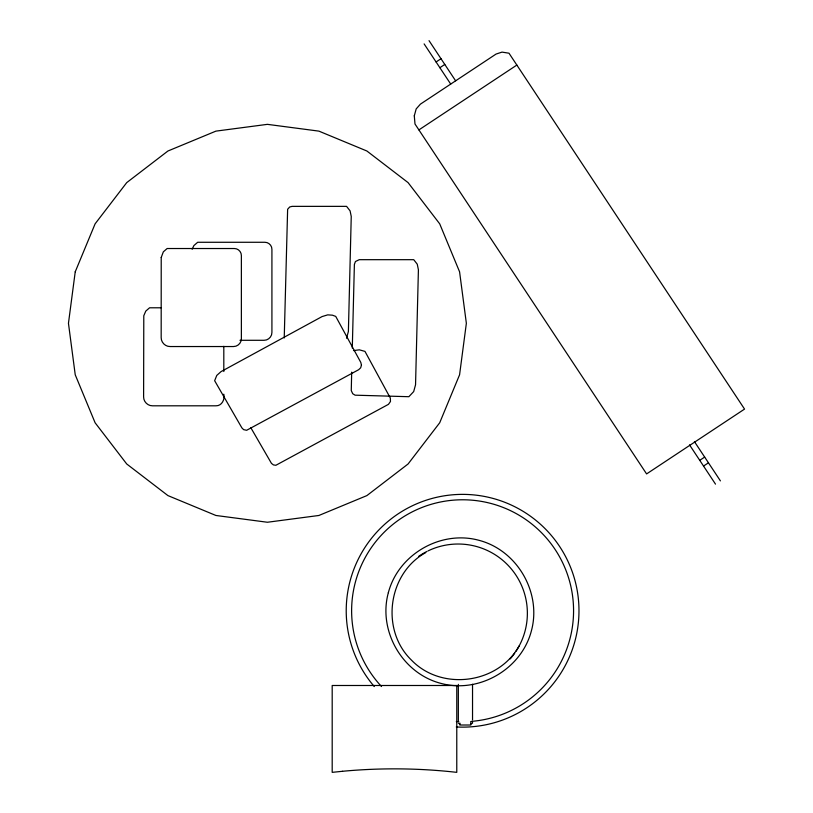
<?xml version="1.0" encoding="UTF-8"?>
<svg xmlns="http://www.w3.org/2000/svg" width="813" height="813" viewBox="0 0 813 813"><rect width="100%" height="100%" fill="white"/><g stroke="black" fill="none" stroke-linecap="round" stroke-linejoin="round"><path stroke-width="1.22" d="M351.683 372.141L351.267 390.586L352.73 393.726L355.108 395.179L408.868 396.703L413.685 391.581L415.545 384.793L418.41 269.784L417.252 264.184L413.736 259.682L359.255 259.682L355.433 261.532L354.387 264.428L352.293 348.066M192.132 249.245L193.88 245.597L197.681 242.274L264.896 242.274C268.646 242.203 271.999 245.546 271.918 249.296L271.918 332.456C272.009 336.643 268.27 340.383 264.083 340.291L239.967 340.291M346.521 338.249L348.391 331.47L351.246 216.461L350.088 210.862L346.572 206.36L292.101 206.36L289.692 206.99L287.629 209.276L284.235 337.954M519.06 646.01C498.095 683.906 441.571 691.355 411.51 660.166C380.332 630.116 387.771 573.582 425.677 552.627M436.083 61.971L440.992 58.719M439.874 67.703L444.792 64.451M418.898 129.907L516.844 65.07M699.749 460.331L704.668 457.079M703.54 466.062L708.458 462.81M470.818 724.017L472.536 723.133L472.536 722.31M353.492 350.606L359.316 349.824L364.976 351.399L390.331 398.045L390.474 401.5L388.472 404.335L275.881 465.28L273.432 464.914L271.471 463.39L250.851 427.76M160.984 307.792L149.572 307.792L145.771 311.105L143.789 315.749L143.606 396.917C143.505 401.673 147.753 405.911 152.498 405.809L215.963 405.809C221.888 405.961 225.038 399.396 223.809 394.193M458.339 723.133L459.853 724.017M429.04 40.65L455.605 80.782M694.424 441.611L720.42 480.879M424.122 43.902L450.687 84.044M689.515 444.863L715.501 484.131M472.536 684.272L472.536 719.891M470.818 721.527L470.818 725.013L459.853 725.013L459.853 723.031M458.339 684.363L458.339 721.294M223.809 346.308L223.809 371.511M428.034 550.899A69.247 69.247 0 0 1 516.042 651.223M514.69 653.205A69.247 69.247 0 0 1 510.198 658.916M418.654 556.366A69.247 69.247 0 0 1 426.957 551.427M381.51 686.518A110.975 110.975 0 0 1 406.734 514.863A110.975 110.975 0 0 1 568.5 577.596A110.975 110.975 0 0 1 471.398 721.375M458.837 721.659A110.975 110.975 0 0 1 456.317 721.548M374.285 686.548A116.381 116.381 0 0 1 411.469 506.204A116.381 116.381 0 0 1 576.651 587.606A116.381 116.381 0 0 1 456.286 726.964M414.295 115.822L414.996 124.003L646.599 473.918L744.545 409.091L508.989 53.201L502.017 52.113L496.072 54.054L420.433 104.125L416.185 108.912L414.295 115.822M161.218 257.487L161.177 337.649C161.076 342.405 165.313 346.643 170.069 346.541L233.534 346.541C237.721 346.633 241.461 342.893 241.37 338.706L241.37 255.546C241.451 251.796 238.097 248.443 234.347 248.524L167.132 248.524L163.332 251.847L161.218 257.487M361.45 365.128L360.667 367.801L358.645 369.722L246.644 430.29L243.626 429.64L241.878 427.882L214.642 380.697L216.786 375.403L221.055 371.602L322.09 316.572L327.71 314.865L332.415 315.18L335.739 316.409L360.799 362.415L361.45 365.128M75.233 271.806L68.455 323.3L75.233 374.793L95.111 422.78L126.726 463.979L167.935 495.595L215.912 515.472L267.406 522.251L318.899 515.472L366.887 495.595L408.085 463.979L439.701 422.78L459.579 374.793L466.357 323.3L459.579 271.806L439.701 223.829L408.085 182.62L366.887 151.005L318.899 131.127L267.406 124.348L215.912 131.127L167.935 151.005L126.726 182.62L95.111 223.829L75.233 271.806M388.35 592.667C377.852 630.868 402.364 673.316 440.697 683.327C478.898 693.824 521.346 669.323 531.356 630.99C541.854 592.779 517.342 550.34 479.009 540.32C440.809 529.832 398.36 554.334 388.35 592.667M342.537 771.283L332.192 772.35L332.192 685.491L456.774 685.491L456.774 772.35C418.868 768.082 380.525 767.726 342.537 771.283"/></g></svg>
